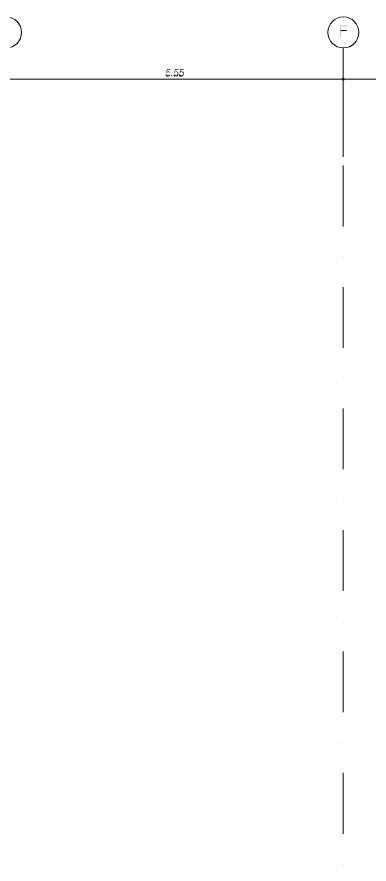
# Model space of a CAD drawing. Header units: millimetres. Extents: x 182 to 575, y -105 to 95.
# Drawn here: x 293.51 to 299.31, y 77.44 to 91.39 of the extents above; entities that cross this region are included whole.
import ezdxf

# ---------------------------------------------------------------- set-up
doc = ezdxf.new("R2010")
doc.units = ezdxf.units.MM
doc.header["$MEASUREMENT"] = 0
doc.layers.add('PDF_Geometry', color=7, linetype='Continuous')
doc.layers.add('PDF_Solid Fills', color=7, linetype='Continuous')

msp = doc.modelspace()

# ---------------------------------------------------------------- hatches: boundary and pattern name
at = {"layer": 'PDF_Solid Fills', "transparency": 33554559}
for points in [[(298.842, 91.063), (298.842, 91.154), (298.937, 91.154), (298.937, 91.168), (298.842, 91.168), (298.842, 91.235), (298.947, 91.235), (298.947, 91.254), (298.828, 91.254), (298.828, 91.063)], [(295.975, 90.476), (295.98, 90.478), (295.98, 90.479), (295.99, 90.482), (295.99, 90.487), (296.004, 90.487), (296.009, 90.482), (296.014, 90.482), (296.014, 90.478), (296.028, 90.478), (296.028, 90.482), (296.023, 90.482), (296.023, 90.487), (296.018, 90.487), (296.014, 90.492), (296.009, 90.492), (296.004, 90.497), (295.999, 90.497), (295.994, 90.492), (295.985, 90.492), (295.98, 90.487), (295.975, 90.487), (295.985, 90.525), (296.033, 90.525), (296.037, 90.535), (295.98, 90.535), (295.966, 90.473), (295.975, 90.473)], [(296.109, 90.476), (296.114, 90.478), (296.114, 90.48), (296.118, 90.482), (296.123, 90.487), (296.137, 90.487), (296.142, 90.482), (296.147, 90.482), (296.147, 90.478), (296.152, 90.478), (296.152, 90.468), (296.156, 90.463), (296.156, 90.454), (296.152, 90.454), (296.152, 90.44), (296.147, 90.44), (296.147, 90.435), (296.142, 90.43), (296.137, 90.43), (296.133, 90.425), (296.114, 90.425), (296.109, 90.43), (296.104, 90.435), (296.104, 90.449), (296.09, 90.449), (296.09, 90.44), (296.094, 90.44), (296.094, 90.43), (296.099, 90.425), (296.104, 90.421), (296.109, 90.421), (296.109, 90.416), (296.137, 90.416), (296.142, 90.421), (296.147, 90.421), (296.147, 90.425), (296.152, 90.425), (296.152, 90.43), (296.156, 90.43), (296.161, 90.435), (296.161, 90.444), (296.166, 90.444), (296.166, 90.473), (296.161, 90.473), (296.161, 90.482), (296.156, 90.482), (296.156, 90.487), (296.152, 90.487), (296.147, 90.492), (296.137, 90.492), (296.137, 90.497), (296.133, 90.497), (296.128, 90.492), (296.114, 90.492), (296.114, 90.487), (296.109, 90.487), (296.118, 90.525), (296.166, 90.525), (296.171, 90.535), (296.114, 90.535), (296.099, 90.473), (296.109, 90.473)], [(296.185, 90.473), (296.194, 90.473), (296.199, 90.478), (296.201, 90.479), (296.209, 90.482), (296.214, 90.487), (296.228, 90.487), (296.228, 90.482), (296.233, 90.482), (296.237, 90.478), (296.242, 90.473), (296.242, 90.444), (296.237, 90.44), (296.237, 90.435), (296.233, 90.435), (296.233, 90.43), (296.228, 90.43), (296.223, 90.425), (296.204, 90.425), (296.199, 90.43), (296.194, 90.43), (296.194, 90.435), (296.185, 90.43), (296.185, 90.425), (296.19, 90.425), (296.19, 90.421), (296.194, 90.421), (296.199, 90.416), (296.228, 90.416), (296.228, 90.421), (296.237, 90.421), (296.237, 90.425), (296.242, 90.425), (296.242, 90.43), (296.247, 90.43), (296.247, 90.44), (296.252, 90.44), (296.252, 90.459), (296.256, 90.459), (296.256, 90.463), (296.252, 90.463), (296.252, 90.478), (296.247, 90.482), (296.247, 90.487), (296.242, 90.487), (296.237, 90.492), (296.228, 90.492), (296.223, 90.497), (296.218, 90.497), (296.218, 90.492), (296.204, 90.492), (296.199, 90.487), (296.209, 90.525), (296.256, 90.525), (296.256, 90.535), (296.204, 90.535)], [(295.98, 90.425), (295.975, 90.43), (295.971, 90.435), (295.971, 90.449), (295.956, 90.449), (295.956, 90.44), (295.961, 90.44), (295.961, 90.43), (295.966, 90.425), (295.971, 90.421), (295.975, 90.421), (295.975, 90.416), (296.004, 90.416), (296.009, 90.421), (296.014, 90.421), (296.018, 90.425), (296.023, 90.43), (296.028, 90.435), (296.014, 90.44), (296.014, 90.435), (296.009, 90.43), (296.004, 90.43), (295.999, 90.425)], [(296.052, 90.435), (296.047, 90.421), (296.061, 90.421), (296.061, 90.435)], [(298.861, 90.387), (298.856, 90.368), (298.861, 90.349), (298.88, 90.344), (298.899, 90.349), (298.904, 90.368), (298.899, 90.387), (298.88, 90.392)]]:
    msp.add_hatch(color=256, dxfattribs=at).paths.add_polyline_path(points)

# ---------------------------------------------------------------- linework, layer by layer
at = {"layer": 'PDF_Geometry', "lineweight": 20}
msp.add_lwpolyline([(298.937, 91.168), (298.842, 91.168), (298.937, 91.168)], dxfattribs=at)
at = {"layer": 'PDF_Geometry', "lineweight": 13}
for points in [[(298.88, 89.944), (298.88, 90.882)], [(295.971, 90.435), (295.961, 90.435), (295.971, 90.435)], [(295.966, 90.425), (295.985, 90.425), (295.966, 90.425)], [(295.985, 90.425), (295.966, 90.425), (295.985, 90.425)], [(295.971, 90.421), (296.014, 90.421), (295.971, 90.421)], [(296.009, 90.421), (295.975, 90.421), (296.009, 90.421)], [(295.992, 90.416), (295.99, 90.416), (295.99, 90.416), (295.99, 90.416)], [(296.018, 90.425), (295.999, 90.425), (296.018, 90.425)], [(295.999, 90.425), (296.018, 90.425), (295.999, 90.425)], [(296.047, 90.421), (296.052, 90.435), (296.047, 90.421)], [(296.104, 90.435), (296.094, 90.435), (296.104, 90.435)], [(296.099, 90.425), (296.118, 90.425), (296.099, 90.425)], [(296.118, 90.425), (296.099, 90.425), (296.118, 90.425)], [(296.104, 90.421), (296.147, 90.421), (296.104, 90.421)], [(296.142, 90.421), (296.109, 90.421), (296.142, 90.421)], [(296.125, 90.416), (296.123, 90.416), (296.123, 90.416), (296.123, 90.416)], [(296.133, 90.425), (296.152, 90.425), (296.133, 90.425)], [(296.18, 90.44), (296.19, 90.44), (296.18, 90.44)], [(296.194, 90.435), (296.18, 90.435), (296.194, 90.435)], [(296.185, 90.447), (296.185, 90.442), (296.187, 90.437), (296.183, 90.432)], [(296.185, 90.43), (296.199, 90.43), (296.185, 90.43)], [(296.199, 90.43), (296.185, 90.43), (296.199, 90.43)], [(296.204, 90.425), (296.185, 90.425), (296.204, 90.425)], [(296.194, 90.421), (296.233, 90.421), (296.194, 90.421)], [(296.218, 90.416), (296.204, 90.416), (296.218, 90.416)], [(296.204, 90.416), (296.218, 90.416), (296.204, 90.416)], [(296.242, 90.43), (296.228, 90.43), (296.242, 90.43)], [(296.228, 90.43), (296.242, 90.43), (296.228, 90.43)], [(296.233, 90.482), (296.247, 90.482), (296.233, 90.482)], [(296.247, 90.482), (296.233, 90.482), (296.247, 90.482)], [(293.356, 90.368), (293.38, 90.368), (298.833, 90.368), (298.856, 90.368)], [(298.904, 90.368), (298.933, 90.368), (307.428, 90.368), (307.456, 90.368)], [(298.88, 89.444), (298.88, 89.444)], [(298.88, 87.944), (298.88, 88.944)], [(298.88, 87.444), (298.88, 87.444)], [(298.88, 85.944), (298.88, 86.944)], [(298.88, 85.444), (298.88, 85.444)], [(298.88, 83.944), (298.88, 84.944)], [(298.88, 83.444), (298.88, 83.444)], [(298.88, 81.944), (298.88, 82.944)], [(298.88, 81.444), (298.88, 81.444)], [(298.88, 79.944), (298.88, 80.944)], [(298.88, 79.444), (298.88, 79.444)], [(298.88, 77.944), (298.88, 78.944)], [(298.88, 77.444), (298.88, 77.444)]]:
    msp.add_lwpolyline(points, dxfattribs=at)
for points in [[(295.99, 90.425), (295.966, 90.425), (295.99, 90.425)], [(295.99, 90.416), (295.99, 90.416), (295.99, 90.416)], [(296.123, 90.425), (296.099, 90.425), (296.123, 90.425)], [(296.123, 90.416), (296.123, 90.416), (296.123, 90.416)], [(296.214, 90.425), (296.19, 90.425), (296.214, 90.425)], [(296.218, 90.425), (296.237, 90.425), (296.218, 90.425)], [(298.88, 90.459), (298.88, 89.087)]]:
    msp.add_lwpolyline(points, close=True, dxfattribs=at)
msp.add_lwpolyline([(296.021, 90.478, 0.00952, 0.00952, 0), (296.023, 90.478, 0, 0, 0), (296.023, 90.473, 0.00952, 0.00952, 0), (296.025, 90.471, 0, 0, 0), (296.028, 90.466, 0.00952, 0.00952, 0), (296.028, 90.461, 0, 0, 0), (296.028, 90.456, 0, 0, 0), (296.028, 90.451, 0, 0, 0), (296.025, 90.447, 0, 0, 0), (296.023, 90.444, 0, 0, 0), (296.023, 90.44, 0, 0, 0), (296.028, 90.437, 0, 0, 0)], format="xyseb", dxfattribs=at)
at = {"layer": 'PDF_Geometry', "lineweight": 20}
for centre in [(293.33, 91.137), (298.883, 91.137)]:
    msp.add_circle(centre, 0.255, dxfattribs=at)
at = {"layer": 'PDF_Solid Fills', "transparency": 33554559}
msp.add_solid([(296.19, 90.444), (296.18, 90.449), (296.19, 90.449)], dxfattribs=at)

doc.saveas('drawing.dxf')
